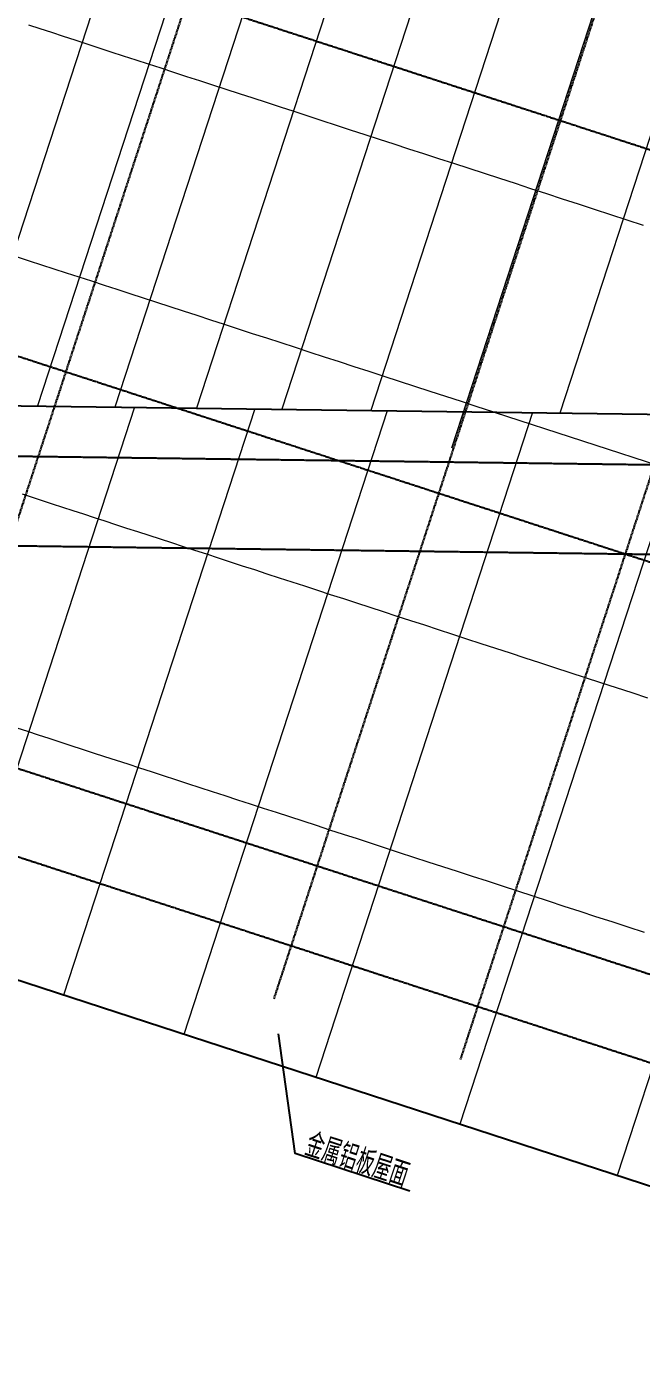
# Model space of a CAD drawing. Header units: millimetres. Extents: x 11677979 to 24947533, y -12764720 to -6308891.
# Drawn here: x 11848448 to 11859416, y -6365012 to -6341176 of the extents above; entities that cross this region are included whole.
import ezdxf
from ezdxf.enums import TextEntityAlignment as Align

# ---------------------------------------------------------------- set-up
doc = ezdxf.new("R2010")
doc.units = ezdxf.units.MM
doc.header["$LTSCALE"] = 10
for name, pattern in [('A2-RG-AXIS$0$CENTER', [2, 1.25, -0.25, 0.25, -0.25]), ('A2-RG-AXIS$0$DOTE', [2.42, 2, -0.2, 0.02, -0.2]), ('A2-RI-F4$0$A2-RG-AXIS$0$CENTER', [2, 1.25, -0.25, 0.25, -0.25]), ('A2-RI-F4$0$A2-RG-AXIS$0$DOTE', [2.42, 2, -0.2, 0.02, -0.2])]:
    doc.linetypes.add(name, pattern=pattern)
for name, color, linetype in [('A2-RG-AXIS$0$A-DIMS-100', 1, 'Continuous'), ('A2-RG-AXIS$0$A-GRID', 1, 'A2-RG-AXIS$0$CENTER'), ('A2-RI-F4$0$A-ROOF-EDGE', 2, 'Continuous'), ('A2-RI-F4$0$A-SYMB', 4, 'Continuous'), ('A2-RI-F4$0$A-SYMB-AREA', 4, 'Continuous'), ('A2-RI-F4$0$A-SYMB-NAME', 4, 'Continuous'), ('A2-RI-F4$0$A2-RG-AXIS$0$A-DIMS-100', 1, 'Continuous'), ('A2-RI-F4$0$A2-RG-AXIS$0$A-GRID', 1, 'A2-RI-F4$0$A2-RG-AXIS$0$CENTER')]:
    doc.layers.add(name, color=color, linetype=linetype)
doc.layers.add('A2-RI-F4$0$A-ROOF-PATT', color=8, linetype='Continuous', lineweight=13)
doc.styles.add('A2-RG-AXIS$0$XD2008', font='hzs.shx', dxfattribs={"width": 0.7, "bigfont": 'hztxt.shx'})
doc.styles.add('A2-RI-F4$0$A2-RG-AXIS$0$XD2008', font='hzs.shx', dxfattribs={"width": 0.7, "bigfont": 'hztxt.shx'})
doc.styles.add('A2-RI-F4$0$ECADI', font='hzs.shx', dxfattribs={"width": 0.7, "bigfont": 'hztxt.shx'})
doc.dimstyles.new('A2-RG-AXIS$0$XD150', dxfattribs={"dimscale": 300, "dimtxt": 2.5, "dimasz": 1.5, "dimexe": 1, "dimexo": 2, "dimgap": 0.5, "dimtad": 1, "dimdec": 0, "dimdsep": 46, "dimtxsty": 'A2-RG-AXIS$0$XD2008', "dimcen": 2.5, "dimclrt": 4, "dimaunit": 1, "dimadec": 3, "dimazin": 0, "dimtfac": 1, "dimtdec": 0, "dimtmove": 2, "dimatfit": 3, "dimfxl": 0, "dimtolj": 1, "dimtzin": 0, "dimarcsym": 0})
doc.dimstyles.new('A2-RI-F4$0$A2-RG-AXIS$0$XD150', dxfattribs={"dimscale": 300, "dimtxt": 2.5, "dimasz": 1.5, "dimexe": 1, "dimexo": 2, "dimgap": 0.5, "dimtad": 1, "dimdec": 0, "dimdsep": 46, "dimtxsty": 'A2-RI-F4$0$A2-RG-AXIS$0$XD2008', "dimcen": 2.5, "dimclrt": 4, "dimaunit": 1, "dimadec": 3, "dimazin": 0, "dimtfac": 1, "dimtdec": 0, "dimtmove": 2, "dimatfit": 3, "dimfxl": 0, "dimtolj": 1, "dimtzin": 0, "dimarcsym": 0})

# ---------------------------------------------------------------- blocks, each defined once
blk = doc.blocks.new('A2-RG-AXIS$0$_ArchTick')
at = {"color": 0, "linetype": 'ByBlock', "const_width": 0.4}
blk.add_lwpolyline([(-0.5, -0.5), (0.5, 0.5)], dxfattribs=at)
blk = doc.blocks.new('*D421')
at = {"layer": 'A2-RG-AXIS$0$A-DIMS-100', "color": 0, "lineweight": -2, "ltscale": 3, "transparency": 16777216}
for p, q in [((11753070, -6371598), (11752455, -6363872)), ((11854556, -6379588), (11856371, -6372053))]:
    blk.add_line(p, q, dxfattribs=at)
blk.add_arc((11778731, -6694179), 331200, 76.44866, 94.54827, dxfattribs=at)
at = {"layer": 'Defpoints', "color": 0, "ltscale": 3, "transparency": 16777216}
for p in [(11822065, -6365826), (11753093, -6371897), (11854485, -6379879), (11778731, -6694179)]:
    blk.add_point(p, dxfattribs=at)
at = {"layer": 'A2-RG-AXIS$0$A-DIMS-100', "color": 0, "lineweight": -2, "ltscale": 3, "transparency": 16777216, "xscale": 150, "yscale": 150, "zscale": 150}
for p, rotation in [((11752467, -6364022), 184.5482656226652), ((11856336, -6372199), 346.4486630674553)]:
    blk.add_blockref('A2-RG-AXIS$0$_ArchTick', p, dxfattribs=dict(at, rotation=rotation))
at = {"layer": 'A2-RG-AXIS$0$A-DIMS-100', "color": 4, "ltscale": 3, "transparency": 16777216, "insert": (11804749, -6363703), "char_height": 375, "attachment_point": 5, "rotation": 355.4985, "style": 'A2-RG-AXIS$0$XD2008'}
blk.add_mtext('\\A1;18°5\'59"', dxfattribs=at)
blk = doc.blocks.new('A2-RI-F4$0$A2-RG-AXIS$0$_ArchTick')
at = {"color": 0, "linetype": 'ByBlock', "const_width": 0.4}
blk.add_lwpolyline([(-0.5, -0.5), (0.5, 0.5)], dxfattribs=at)
blk = doc.blocks.new('*D946')
at = {"layer": 'A2-RI-F4$0$A2-RG-AXIS$0$A-DIMS-100', "color": 0, "lineweight": -2, "ltscale": 3, "transparency": 16777216}
for p, q in [((11753070, -6371598), (11752455, -6363872)), ((11854556, -6379588), (11856371, -6372053))]:
    blk.add_line(p, q, dxfattribs=at)
blk.add_arc((11778731, -6694179), 331200, 76.44866, 94.54827, dxfattribs=at)
at = {"layer": 'Defpoints', "color": 0, "ltscale": 3, "transparency": 16777216}
for p in [(11822065, -6365826), (11753093, -6371897), (11854485, -6379879), (11778731, -6694179)]:
    blk.add_point(p, dxfattribs=at)
at = {"layer": 'A2-RI-F4$0$A2-RG-AXIS$0$A-DIMS-100', "color": 0, "lineweight": -2, "ltscale": 3, "transparency": 16777216, "xscale": 150, "yscale": 150, "zscale": 150}
for p, rotation in [((11752467, -6364022), 184.5482656226652), ((11856336, -6372199), 346.4486630674553)]:
    blk.add_blockref('A2-RI-F4$0$A2-RG-AXIS$0$_ArchTick', p, dxfattribs=dict(at, rotation=rotation))
at = {"layer": 'A2-RI-F4$0$A2-RG-AXIS$0$A-DIMS-100', "color": 4, "ltscale": 3, "transparency": 16777216, "insert": (11804749, -6363703), "char_height": 375, "attachment_point": 5, "rotation": 355.4985, "style": 'A2-RI-F4$0$A2-RG-AXIS$0$XD2008'}
blk.add_mtext('\\A1;18°5\'59"', dxfattribs=at)
blk = doc.blocks.new('A2-RI-F4$0$5erhfh')
at = {"layer": 'A2-RI-F4$0$A-SYMB-AREA', "style": 'A2-RI-F4$0$ECADI', "width": 0.7}
blk.add_attdef('340M2', text='', height=2.5, dxfattribs=at).set_placement((0, 1.25), align=Align.MIDDLE_LEFT)
at = {"layer": 'A2-RI-F4$0$A-SYMB-NAME', "style": 'A2-RI-F4$0$ECADI', "width": 0.7}
blk.add_attdef('CHINESENAME', (-12.29, 3.09), '', height=4.5, dxfattribs=at)
blk = doc.blocks.new('A2-RG-AXIS')
at = {"layer": 'A2-RG-AXIS$0$A-GRID', "linetype": 'A2-RG-AXIS$0$DOTE'}
for p, q in [((11859362.3, -6315993.2), (11846201.5, -6356370.4)), ((11866017.6, -6318162.5), (11852857, -6358539.7)), ((11869345.5, -6319247.1), (11856184.8, -6359624.4)), ((11836628.7, -6335895.9), (11874589.4, -6348268.9)), ((11834459.4, -6342551.3), (11872420.1, -6354924.3)), ((11835588.6, -6348674.9), (11872727, -6349175.1)), ((11832290.2, -6349206.7), (11870250.8, -6361579.7)), ((11835567, -6350274.8), (11872705.5, -6350774.9)), ((11831825.3, -6350632.8), (11869786, -6363005.8))]:
    blk.add_line(p, q, dxfattribs=at)
at = {"layer": 'A2-RG-AXIS$0$A-DIMS-100', "ltscale": 3}
dim = blk.add_angular_dim_3p(base=(11822064.9, -6365825.9), center=(11778730.7, -6694178.7), p1=(11854485.2, -6379879.3), p2=(11753093.4, -6371896.8), dimstyle='A2-RG-AXIS$0$XD150', override={"dimscale": 150, "dimasz": 1, "dimblk": 'A2-RG-AXIS$0$_ArchTick', "dimadec": 4}, dxfattribs=at)
dim.commit()
dim.dimension.update_dxf_attribs({"geometry": '*D421', "text_midpoint": (11804748.6, -6363703.1)})
blk = doc.blocks.new('A2-RI-F4$0$A2-RG-AXIS')
at = {"layer": 'A2-RI-F4$0$A2-RG-AXIS$0$A-GRID', "linetype": 'A2-RI-F4$0$A2-RG-AXIS$0$DOTE'}
for p, q in [((11859362.3, -6315993.2), (11846201.5, -6356370.4)), ((11866017.6, -6318162.5), (11852857, -6358539.7)), ((11869345.5, -6319247.1), (11856184.8, -6359624.4)), ((11836628.7, -6335895.9), (11874589.4, -6348268.9)), ((11834459.4, -6342551.3), (11872420.1, -6354924.3)), ((11835588.6, -6348674.9), (11872727, -6349175.1)), ((11832290.2, -6349206.7), (11870250.8, -6361579.7)), ((11835567, -6350274.8), (11872705.5, -6350774.9)), ((11831825.3, -6350632.8), (11869786, -6363005.8))]:
    blk.add_line(p, q, dxfattribs=at)
at = {"layer": 'A2-RI-F4$0$A2-RG-AXIS$0$A-DIMS-100', "ltscale": 3}
dim = blk.add_angular_dim_3p(base=(11822064.9, -6365825.9), center=(11778730.7, -6694178.7), p1=(11854485.2, -6379879.3), p2=(11753093.4, -6371896.8), dimstyle='A2-RI-F4$0$A2-RG-AXIS$0$XD150', override={"dimscale": 150, "dimasz": 1, "dimblk": 'A2-RI-F4$0$A2-RG-AXIS$0$_ArchTick', "dimadec": 4}, dxfattribs=at)
dim.commit()
dim.dimension.update_dxf_attribs({"geometry": '*D946', "text_midpoint": (11804748.6, -6363703.1)})
blk = doc.blocks.new('A2-RI-F4')
at = {"layer": 'A2-RI-F4$0$A-ROOF-EDGE'}
for p, q in [((11836362.8, -6347785.2), (11872402, -6348270.6)), ((11867158.4, -6364358.1), (11832502.3, -6353062.2))]:
    blk.add_line(p, q, dxfattribs=at)
at = {"layer": 'A2-RI-F4$0$A-ROOF-PATT', "lineweight": 9}
for p, q in [((11855992.5, -6321337.1), (11847323.8, -6347932.9)), ((11857065.2, -6322097.7), (11848638.7, -6347950.6)), ((11858195.2, -6322898.7), (11850023.7, -6347969.2)), ((11859381.5, -6323739.8), (11851477.7, -6347988.8)), ((11860623.1, -6324620), (11852999.6, -6348009.3)), ((11861919.2, -6325538.8), (11854588.2, -6348030.7)), ((11863268.8, -6326495.6), (11856030.2, -6348703.6)), ((11864670.8, -6327489.6), (11857960.8, -6348076.1)), ((11848478.2, -6341143.3), (11848682.2, -6341209.8)), ((11848682.2, -6341209.8), (11848888.4, -6341277)), ((11848888.4, -6341277), (11849096.8, -6341345)), ((11849096.8, -6341345), (11849307.4, -6341413.6)), ((11849307.4, -6341413.6), (11849520.2, -6341483)), ((11849520.2, -6341483), (11849735.1, -6341553)), ((11849735.1, -6341553), (11849952.2, -6341623.8)), ((11849952.2, -6341623.8), (11850171.4, -6341695.2)), ((11850171.4, -6341695.2), (11850392.9, -6341767.4)), ((11850392.9, -6341767.4), (11850616.4, -6341840.3)), ((11850616.4, -6341840.3), (11850842.1, -6341913.8)), ((11850842.1, -6341913.8), (11851070, -6341988.1)), ((11851070, -6341988.1), (11851299.9, -6342063.1)), ((11851299.9, -6342063.1), (11851532, -6342138.7)), ((11851532, -6342138.7), (11851766.2, -6342215)), ((11851766.2, -6342215), (11852002.6, -6342292.1)), ((11852002.6, -6342292.1), (11852241, -6342369.8)), ((11852241, -6342369.8), (11852481.5, -6342448.2)), ((11852481.5, -6342448.2), (11852724.1, -6342527.3)), ((11852724.1, -6342527.3), (11852968.8, -6342607)), ((11852968.8, -6342607), (11853215.6, -6342687.4)), ((11853215.6, -6342687.4), (11853464.4, -6342768.6)), ((11853464.4, -6342768.6), (11853715.3, -6342850.3)), ((11853715.3, -6342850.3), (11853968.3, -6342932.8)), ((11853968.3, -6342932.8), (11854223.3, -6343015.9)), ((11854223.3, -6343015.9), (11854480.4, -6343099.7)), ((11854480.4, -6343099.7), (11854739.5, -6343184.1)), ((11854739.5, -6343184.1), (11855000.6, -6343269.3)), ((11855000.6, -6343269.3), (11855263.7, -6343355)), ((11855263.7, -6343355), (11855528.9, -6343441.5)), ((11855528.9, -6343441.5), (11855796.1, -6343528.5)), ((11855796.1, -6343528.5), (11856065.3, -6343616.3)), ((11856065.3, -6343616.3), (11856336.5, -6343704.7)), ((11856336.5, -6343704.7), (11856609.7, -6343793.7)), ((11856609.7, -6343793.7), (11856884.8, -6343883.4)), ((11856884.8, -6343883.4), (11857162, -6343973.7)), ((11857162, -6343973.7), (11857441.1, -6344064.7)), ((11857441.1, -6344064.7), (11857722.2, -6344156.3)), ((11857722.2, -6344156.3), (11858005.3, -6344248.6)), ((11858005.3, -6344248.6), (11858290.3, -6344341.5)), ((11858290.3, -6344341.5), (11858577.2, -6344435)), ((11858577.2, -6344435), (11858866.2, -6344529.2)), ((11858866.2, -6344529.2), (11859157, -6344624)), ((11859157, -6344624), (11859449.8, -6344719.4)), ((11848279.8, -6345285.8), (11848494.7, -6345355.8)), ((11848494.7, -6345355.8), (11848711.8, -6345426.6)), ((11848711.8, -6345426.6), (11848931, -6345498)), ((11848931, -6345498), (11849152.4, -6345570.2)), ((11849152.4, -6345570.2), (11849375.9, -6345643)), ((11849375.9, -6345643), (11849601.6, -6345716.6)), ((11849601.6, -6345716.6), (11849829.4, -6345790.9)), ((11849829.4, -6345790.9), (11850059.3, -6345865.8)), ((11850059.3, -6345865.8), (11850291.3, -6345941.4)), ((11850291.3, -6345941.4), (11850525.5, -6346017.8)), ((11850525.5, -6346017.8), (11850761.8, -6346094.8)), ((11850761.8, -6346094.8), (11851000.2, -6346172.5)), ((11851000.2, -6346172.5), (11851240.6, -6346250.8)), ((11851240.6, -6346250.8), (11851483.2, -6346329.9)), ((11851483.2, -6346329.9), (11851727.9, -6346409.6)), ((11851727.9, -6346409.6), (11851974.6, -6346490.1)), ((11851974.6, -6346490.1), (11852223.4, -6346571.2)), ((11852223.4, -6346571.2), (11852474.2, -6346652.9)), ((11852474.2, -6346652.9), (11852727.1, -6346735.4)), ((11852727.1, -6346735.4), (11852982.1, -6346818.5)), ((11852982.1, -6346818.5), (11853239.1, -6346902.2)), ((11853239.1, -6346902.2), (11853498.2, -6346986.7)), ((11853498.2, -6346986.7), (11853759.3, -6347071.8)), ((11853759.3, -6347071.8), (11854022.4, -6347157.5)), ((11854022.4, -6347157.5), (11854287.5, -6347243.9)), ((11854287.5, -6347243.9), (11854554.6, -6347331)), ((11854554.6, -6347331), (11854823.8, -6347418.7)), ((11854823.8, -6347418.7), (11855094.9, -6347507.1)), ((11855094.9, -6347507.1), (11855368, -6347596.1)), ((11855368, -6347596.1), (11855643.2, -6347685.8)), ((11855643.2, -6347685.8), (11855920.3, -6347776.1)), ((11855920.3, -6347776.1), (11856199.3, -6347867.1)), ((11850372.9, -6347973.9), (11847157.5, -6357839)), ((11852520, -6348002.8), (11849106.9, -6358474.4)), ((11854883.1, -6348034.7), (11851252.4, -6359173.7)), ((11857475.4, -6348069.6), (11853606, -6359940.8)), ((11856199.3, -6347867.1), (11856480.4, -6347958.7)), ((11856480.4, -6347958.7), (11856763.4, -6348050.9)), ((11856763.4, -6348050.9), (11856792.4, -6348060.4)), ((11856789.6, -6348060.4), (11860111.6, -6349143.1)), ((11860309.8, -6348107.8), (11856179.5, -6360779.6)), ((11863399.3, -6348149.4), (11858984.6, -6361693.9)), ((11848365.3, -6349521.6), (11848543.3, -6349579.6)), ((11848543.3, -6349579.6), (11848723.1, -6349638.3)), ((11848723.1, -6349638.3), (11848904.9, -6349697.5)), ((11848904.9, -6349697.5), (11849088.5, -6349757.3)), ((11849088.5, -6349757.3), (11849274, -6349817.8)), ((11849274, -6349817.8), (11849461.5, -6349878.9)), ((11849461.5, -6349878.9), (11849650.9, -6349940.6)), ((11849650.9, -6349940.6), (11849842.2, -6350003)), ((11849842.2, -6350003), (11850035.5, -6350066)), ((11850035.5, -6350066), (11850230.8, -6350129.7)), ((11850230.8, -6350129.7), (11850428.1, -6350194)), ((11850428.1, -6350194), (11850627.4, -6350258.9)), ((11850627.4, -6350258.9), (11850828.7, -6350324.6)), ((11850828.7, -6350324.6), (11851032, -6350390.8)), ((11851032, -6350390.8), (11851237.4, -6350457.8)), ((11851237.4, -6350457.8), (11851444.9, -6350525.4)), ((11851444.9, -6350525.4), (11851654.4, -6350593.7)), ((11851654.4, -6350593.7), (11851865.9, -6350662.6)), ((11851865.9, -6350662.6), (11852079.6, -6350732.3)), ((11852079.6, -6350732.3), (11852295.4, -6350802.6)), ((11852295.4, -6350802.6), (11852513.3, -6350873.6)), ((11852513.3, -6350873.6), (11852733.3, -6350945.4)), ((11852733.3, -6350945.4), (11852955.5, -6351017.8)), ((11852955.5, -6351017.8), (11853179.9, -6351090.9)), ((11853179.9, -6351090.9), (11853406.4, -6351164.7)), ((11853406.4, -6351164.7), (11853635.1, -6351239.3)), ((11853635.1, -6351239.3), (11853866, -6351314.5)), ((11853866, -6351314.5), (11854099.1, -6351390.5)), ((11854099.1, -6351390.5), (11854334.4, -6351467.2)), ((11854334.4, -6351467.2), (11854572, -6351544.6)), ((11854572, -6351544.6), (11854811.8, -6351622.8)), ((11854811.8, -6351622.8), (11855053.9, -6351701.7)), ((11855053.9, -6351701.7), (11855298.2, -6351781.4)), ((11855298.2, -6351781.4), (11855544.9, -6351861.7)), ((11855544.9, -6351861.7), (11855793.8, -6351942.9)), ((11855793.8, -6351942.9), (11856045.1, -6352024.8)), ((11856045.1, -6352024.8), (11856298.7, -6352107.4)), ((11856298.7, -6352107.4), (11856554.6, -6352190.9)), ((11856554.6, -6352190.9), (11856812.8, -6352275)), ((11856812.8, -6352275), (11857073.5, -6352360)), ((11857073.5, -6352360), (11857336.5, -6352445.7)), ((11857336.5, -6352445.7), (11857601.9, -6352532.2)), ((11857601.9, -6352532.2), (11857869.7, -6352619.5)), ((11857869.7, -6352619.5), (11858140, -6352707.6)), ((11858140, -6352707.6), (11858412.6, -6352796.5)), ((11858412.6, -6352796.5), (11858687.7, -6352886.1)), ((11858687.7, -6352886.1), (11858965.3, -6352976.6)), ((11858965.3, -6352976.6), (11859245.3, -6353067.9)), ((11859245.3, -6353067.9), (11859527.8, -6353160)), ((11848270.4, -6353697.8), (11848459.6, -6353759.5)), ((11848459.6, -6353759.5), (11848650.8, -6353821.8)), ((11848650.8, -6353821.8), (11848843.9, -6353884.7)), ((11848843.9, -6353884.7), (11849038.9, -6353948.3)), ((11849038.9, -6353948.3), (11849236, -6354012.5)), ((11849236, -6354012.5), (11849435, -6354077.4)), ((11849435, -6354077.4), (11849636.1, -6354142.9)), ((11849636.1, -6354142.9), (11849839.1, -6354209.1)), ((11849839.1, -6354209.1), (11850044.2, -6354276)), ((11850044.2, -6354276), (11850251.4, -6354343.5)), ((11850251.4, -6354343.5), (11850460.6, -6354411.7)), ((11850460.6, -6354411.7), (11850671.8, -6354480.5)), ((11850671.8, -6354480.5), (11850885.2, -6354550.1)), ((11850885.2, -6354550.1), (11851100.6, -6354620.3)), ((11851100.6, -6354620.3), (11851318.2, -6354691.2)), ((11851318.2, -6354691.2), (11851537.8, -6354762.8)), ((11851537.8, -6354762.8), (11851759.6, -6354835.1)), ((11851759.6, -6354835.1), (11851983.6, -6354908.1)), ((11851983.6, -6354908.1), (11852209.7, -6354981.8)), ((11852209.7, -6354981.8), (11852438, -6355056.2)), ((11852438, -6355056.2), (11852668.4, -6355131.3)), ((11852668.4, -6355131.3), (11852901.1, -6355207.1)), ((11852901.1, -6355207.1), (11853136, -6355283.7)), ((11853136, -6355283.7), (11853373.1, -6355361)), ((11853373.1, -6355361), (11853612.4, -6355439)), ((11853612.4, -6355439), (11853854, -6355517.7)), ((11853854, -6355517.7), (11854097.8, -6355597.2)), ((11854097.8, -6355597.2), (11854343.9, -6355677.4)), ((11854343.9, -6355677.4), (11854592.3, -6355758.4)), ((11854592.3, -6355758.4), (11854843, -6355840.1)), ((11854843, -6355840.1), (11855096, -6355922.6)), ((11855096, -6355922.6), (11855351.3, -6356005.8)), ((11855351.3, -6356005.8), (11855609, -6356089.8)), ((11855609, -6356089.8), (11855869, -6356174.5)), ((11855869, -6356174.5), (11856131.4, -6356260)), ((11856131.4, -6356260), (11856396.1, -6356346.3)), ((11856396.1, -6356346.3), (11856663.3, -6356433.4)), ((11856663.3, -6356433.4), (11856932.8, -6356521.3)), ((11856932.8, -6356521.3), (11857204.8, -6356609.9)), ((11857204.8, -6356609.9), (11857479.2, -6356699.3)), ((11857479.2, -6356699.3), (11857756, -6356789.6)), ((11857756, -6356789.6), (11858035.3, -6356880.6)), ((11858035.3, -6356880.6), (11858317, -6356972.4)), ((11858317, -6356972.4), (11858601.3, -6357065.1)), ((11858601.3, -6357065.1), (11858888, -6357158.5)), ((11858888, -6357158.5), (11859177.2, -6357252.8)), ((11859177.2, -6357252.8), (11859468.9, -6357347.9))]:
    blk.add_line(p, q, dxfattribs=at)
at = {"layer": 'A2-RI-F4$0$A-SYMB'}
blk.add_lwpolyline([(11855288.2, -6361970.7), (11853236.1, -6361300.2), (11852943.6, -6359164.8)], dxfattribs=at)
blk.add_blockref('A2-RI-F4$0$A2-RG-AXIS', (0, 0))
ref = blk.add_blockref('A2-RI-F4$0$5erhfh', (11854452.3, -6362003.8), dxfattribs=dict(xscale=100, yscale=100, zscale=100, rotation=341.9470404933405))
ref.add_attrib('CHINESENAME', '金属铝板屋面', (11853379.3, -6361329.3), dxfattribs={"layer": 'A2-RI-F4$0$A-SYMB-NAME', "height": 450, "rotation": 341.94704, "style": 'A2-RI-F4$0$ECADI', "width": 0.7})

msp = doc.modelspace()

# ---------------------------------------------------------------- block references
for name in ['A2-RI-F4', 'A2-RG-AXIS']:
    msp.add_blockref(name, (0, 0))

doc.saveas('drawing.dxf')
